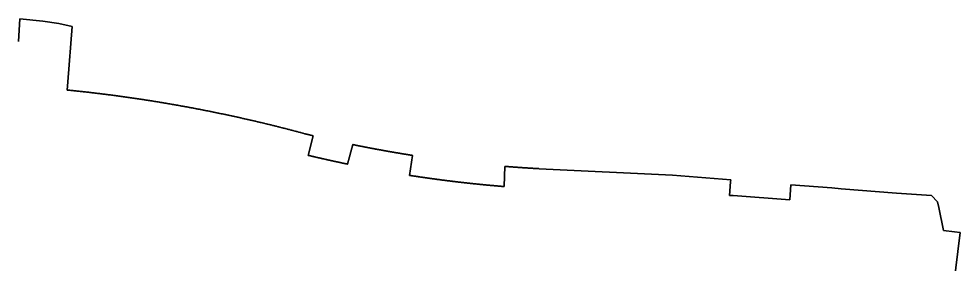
# Model space of a CAD drawing. Header units: inches. Extents: x 1341578 to 1502124, y 557203 to 748561.
# Drawn here: x 1456923 to 1461594, y 623841 to 625056 of the extents above; entities that cross this region are included whole.
import ezdxf

# ---------------------------------------------------------------- set-up
doc = ezdxf.new("R2010")
doc.units = ezdxf.units.IN
doc.header["$MEASUREMENT"] = 0
doc.layers.add('Zipcode', color=7, linetype='Continuous')

msp = doc.modelspace()

# ---------------------------------------------------------------- linework, layer by layer
at = {"layer": 'Zipcode'}
for points in [[(1461517.6, 623378.1), (1461593.7, 623998), (1461565.5, 624001.6), (1461511.6, 624008.5), (1461487.5, 624121.1), (1461481.2, 624150.6), (1461451.9, 624181.2), (1461277.1, 624193.2), (1461003.2, 624214.9), (1460956, 624218.5), (1460753.9, 624233.9), (1460748.2, 624159.1), (1460468, 624180.4), (1460449.1, 624181.9), (1460454.2, 624249.3), (1460454.9, 624258.4), (1460165.5, 624282.6), (1459504.3, 624314), (1459502.9, 624314.1), (1459501.5, 624314.2), (1459500, 624314.2), (1459498.2, 624314.3), (1459496.3, 624314.5), (1459494.4, 624314.6), (1459493, 624314.6), (1459491.5, 624314.7), (1459489.7, 624314.8), (1459488.2, 624314.9), (1459486.8, 624315), (1459484.9, 624315.1), (1459483.5, 624315.2), (1459482.1, 624315.3), (1459480.2, 624315.4), (1459478.3, 624315.5), (1459476.9, 624315.6), (1459475.5, 624315.6), (1459474.1, 624315.7), (1459472.7, 624315.8), (1459471.2, 624315.9), (1459469.8, 624316), (1459467.9, 624316.1), (1459466, 624316.2), (1459464.6, 624316.3), (1459463.2, 624316.4), (1459461.3, 624316.5), (1459459.4, 624316.6), (1459457.5, 624316.7), (1459455.7, 624316.8), (1459453.8, 624316.9), (1459452.4, 624317), (1459450.9, 624317.1), (1459449.1, 624317.2), (1459447.6, 624317.3), (1459446.2, 624317.4), (1459444.3, 624317.5), (1459442.4, 624317.7), (1459440.6, 624317.8), (1459438.7, 624317.9), (1459436.8, 624318), (1459434.9, 624318.2), (1459433, 624318.3), (1459431.1, 624318.4), (1459429.2, 624318.5), (1459427.3, 624318.6), (1459425.9, 624318.7), (1459424.5, 624318.8), (1459422.6, 624319), (1459420.7, 624319.1), (1459418.8, 624319.2), (1459417.4, 624319.3), (1459416, 624319.4), (1459414.1, 624319.5), (1459412.2, 624319.7), (1459410.8, 624319.8), (1459409.4, 624319.9), (1459407.5, 624320), (1459406.1, 624320.1), (1459404.7, 624320.2), (1459402.8, 624320.3), (1459400.9, 624320.5), (1459399, 624320.6), (1459397.1, 624320.7), (1459395.3, 624320.9), (1459393.4, 624321), (1459391.5, 624321.1), (1459389.6, 624321.3), (1459387.7, 624321.4), (1459385.8, 624321.5), (1459383.9, 624321.7), (1459382.5, 624321.8), (1459381.1, 624321.9), (1459379.2, 624322), (1459377.3, 624322.2), (1459375.4, 624322.3), (1459374, 624322.4), (1459372.6, 624322.5), (1459370.7, 624322.7), (1459368.8, 624322.8), (1459367, 624323), (1459365.1, 624323.1), (1459363.7, 624323.2), (1459362.2, 624323.3), (1459360.4, 624323.5), (1459358.5, 624323.6), (1459356.6, 624323.8), (1459354.7, 624323.9), (1459352.8, 624324), (1459350.9, 624324.2), (1459349.5, 624324.3), (1459348.1, 624324.4), (1459346.2, 624324.6), (1459344.3, 624324.7), (1459342.4, 624324.9), (1459341, 624325), (1459339.6, 624325.1), (1459337.7, 624325.2), (1459335.8, 624325.4), (1459334, 624325.6), (1459332.4, 624276.4), (1459330.3, 624225.5), (1459328.8, 624225.6), (1459326.8, 624225.8), (1459325.3, 624225.9), (1459323.9, 624226), (1459322.4, 624226.2), (1459320.9, 624226.3), (1459319.5, 624226.4), (1459318, 624226.5), (1459316, 624226.7), (1459314.6, 624226.8), (1459313.1, 624226.9), (1459311.6, 624227.1), (1459310.1, 624227.2), (1459308.2, 624227.3), (1459306.7, 624227.5), (1459305.2, 624227.6), (1459303.8, 624227.7), (1459302.3, 624227.8), (1459300.8, 624228), (1459299.4, 624228.1), (1459297.4, 624228.3), (1459295.9, 624228.4), (1459294.4, 624228.5), (1459293, 624228.6), (1459291.5, 624228.8), (1459290, 624228.9), (1459288.6, 624229), (1459286.6, 624229.2), (1459284.6, 624229.4), (1459282.7, 624229.5), (1459280.7, 624229.7), (1459278.8, 624229.9), (1459276.8, 624230.1), (1459274.8, 624230.2), (1459272.9, 624230.4), (1459270.9, 624230.6), (1459269.4, 624230.7), (1459268, 624230.9), (1459266.5, 624231), (1459265, 624231.1), (1459263.6, 624231.3), (1459262.1, 624231.4), (1459260.6, 624231.5), (1459259.2, 624231.7), (1459257.7, 624231.8), (1459256.2, 624231.9), (1459254.3, 624232.1), (1459252.3, 624232.3), (1459250.3, 624232.5), (1459248.4, 624232.7), (1459246.4, 624232.9), (1459244.9, 624233), (1459243.5, 624233.1), (1459242, 624233.3), (1459240.5, 624233.4), (1459238.6, 624233.6), (1459236.6, 624233.8), (1459234.7, 624234), (1459232.7, 624234.2), (1459230.7, 624234.3), (1459228.8, 624234.5), (1459226.8, 624234.7), (1459225.3, 624234.9), (1459223.9, 624235), (1459221.9, 624235.2), (1459220.4, 624235.4), (1459219, 624235.5), (1459217, 624235.7), (1459215.5, 624235.8), (1459214.1, 624236), (1459212.1, 624236.2), (1459210.2, 624236.4), (1459208.2, 624236.6), (1459206.7, 624236.7), (1459205.3, 624236.9), (1459203.3, 624237.1), (1459201.3, 624237.3), (1459199.9, 624237.4), (1459198.4, 624237.6), (1459196.4, 624237.8), (1459194.5, 624238), (1459192.5, 624238.2), (1459190.6, 624238.4), (1459189.1, 624238.5), (1459187.6, 624238.7), (1459185.7, 624238.9), (1459183.7, 624239.1), (1459181.8, 624239.3), (1459179.8, 624239.5), (1459177.8, 624239.7), (1459175.9, 624239.9), (1459173.9, 624240.1), (1459172.5, 624240.2), (1459171, 624240.4), (1459169, 624240.6), (1459167.6, 624240.8), (1459166.1, 624240.9), (1459164.1, 624241.1), (1459162.2, 624241.3), (1459160.2, 624241.6), (1459158.3, 624241.8), (1459156.8, 624241.9), (1459155.3, 624242.1), (1459153.4, 624242.3), (1459151.4, 624242.5), (1459149.5, 624242.7), (1459147.5, 624242.9), (1459145.5, 624243.2), (1459143.6, 624243.4), (1459141.6, 624243.6), (1459140.2, 624243.7), (1459138.7, 624243.9), (1459136.7, 624244.1), (1459134.8, 624244.3), (1459132.8, 624244.6), (1459130.9, 624244.8), (1459128.9, 624245), (1459127, 624245.2), (1459125, 624245.4), (1459123.5, 624245.6), (1459122.1, 624245.8), (1459120.6, 624245.9), (1459119.1, 624246.1), (1459117.2, 624246.3), (1459115.2, 624246.6), (1459113.3, 624246.8), (1459111.8, 624247), (1459110.3, 624247.1), (1459108.9, 624247.3), (1459107.4, 624247.5), (1459105.9, 624247.6), (1459104.5, 624247.8), (1459102.5, 624248), (1459101, 624248.2), (1459099.6, 624248.4), (1459097.6, 624248.6), (1459096.2, 624248.8), (1459094.7, 624249), (1459092.7, 624249.2), (1459090.8, 624249.4), (1459089.3, 624249.6), (1459087.8, 624249.8), (1459085.9, 624250), (1459083.9, 624250.2), (1459082.5, 624250.4), (1459081, 624250.6), (1459079.1, 624250.8), (1459077.1, 624251.1), (1459075.1, 624251.3), (1459073.7, 624251.5), (1459072.2, 624251.7), (1459070.3, 624251.9), (1459068.3, 624252.1), (1459066.3, 624252.4), (1459064.4, 624252.6), (1459062.4, 624252.9), (1459060.5, 624253.1), (1459058.5, 624253.3), (1459056.6, 624253.6), (1459055.1, 624253.8), (1459053.6, 624253.9), (1459051.7, 624254.2), (1459050.2, 624254.4), (1459048.8, 624254.6), (1459046.8, 624254.8), (1459044.9, 624255.1), (1459042.9, 624255.3), (1459041, 624255.5), (1459039, 624255.8), (1459037, 624256), (1459035.1, 624256.3), (1459033.6, 624256.5), (1459032.2, 624256.7), (1459030.2, 624256.9), (1459028.3, 624257.2), (1459026.3, 624257.4), (1459024.4, 624257.7), (1459022.4, 624257.9), (1459020.5, 624258.2), (1459018.5, 624258.4), (1459016.5, 624258.7), (1459015.1, 624258.9), (1459013.6, 624259.1), (1459011.7, 624259.3), (1459009.7, 624259.6), (1459008.2, 624259.8), (1459006.8, 624260), (1459004.8, 624260.2), (1459002.9, 624260.5), (1459000.9, 624260.8), (1458999, 624261), (1458997.5, 624261.2), (1458996.1, 624261.4), (1458994.1, 624261.7), (1458992.1, 624261.9), (1458990.7, 624262.1), (1458989.2, 624262.3), (1458987.3, 624262.6), (1458985.3, 624262.9), (1458983.9, 624263.1), (1458982.4, 624263.3), (1458980.9, 624263.4), (1458979.5, 624263.7), (1458977.5, 624263.9), (1458975.6, 624264.2), (1458974.1, 624264.4), (1458972.6, 624264.6), (1458971.2, 624264.8), (1458969.7, 624265), (1458967.8, 624265.3), (1458965.8, 624265.5), (1458964.4, 624265.7), (1458962.9, 624265.9), (1458961.4, 624266.1), (1458960, 624266.3), (1458958, 624266.6), (1458956.1, 624266.9), (1458954.1, 624267.2), (1458952.2, 624267.4), (1458950.2, 624267.7), (1458948.3, 624268), (1458946.8, 624268.2), (1458945.3, 624268.4), (1458943.4, 624268.7), (1458941.9, 624268.9), (1458940.5, 624269.1), (1458938.5, 624269.4), (1458936.6, 624269.7), (1458935.1, 624269.9), (1458933.7, 624270.1), (1458932.2, 624270.3), (1458930.7, 624270.5), (1458929.3, 624270.7), (1458927.8, 624270.9), (1458925.9, 624271.2), (1458923.9, 624271.5), (1458922, 624271.8), (1458920.5, 624272), (1458919, 624272.2), (1458917.1, 624272.5), (1458915.1, 624272.8), (1458913.2, 624273.1), (1458911.7, 624273.3), (1458910.3, 624273.5), (1458908.3, 624273.8), (1458906.4, 624274.1), (1458904.9, 624274.3), (1458903.5, 624274.5), (1458901.5, 624274.8), (1458899.6, 624275.1), (1458897.6, 624275.4), (1458895.7, 624275.7), (1458893.7, 624276), (1458891.8, 624276.3), (1458889.8, 624276.6), (1458887.9, 624276.9), (1458885.9, 624277.1), (1458884, 624277.4), (1458882, 624277.7), (1458880.1, 624278), (1458878.2, 624278.3), (1458876.2, 624278.6), (1458874.3, 624278.9), (1458872.8, 624279.2), (1458871.3, 624279.4), (1458869.4, 624279.7), (1458867.9, 624279.9), (1458866.5, 624280.1), (1458864.5, 624280.4), (1458862.6, 624280.7), (1458861.1, 624281), (1458875.3, 624380), (1458873.8, 624380.2), (1458872.4, 624380.4), (1458870.9, 624380.7), (1458869.4, 624380.9), (1458867.9, 624381.1), (1458865.9, 624381.4), (1458864, 624381.7), (1458862.5, 624382), (1458861, 624382.2), (1458859.5, 624382.4), (1458858, 624382.7), (1458856.1, 624383), (1458854.1, 624383.3), (1458852.6, 624383.5), (1458851.1, 624383.8), (1458849.2, 624384.1), (1458847.7, 624384.3), (1458846.2, 624384.6), (1458844.7, 624384.8), (1458843.2, 624385.1), (1458841.3, 624385.4), (1458839.3, 624385.7), (1458837.3, 624386), (1458835.3, 624386.3), (1458833.4, 624386.7), (1458831.4, 624387), (1458829.9, 624387.2), (1458828.4, 624387.5), (1458826.5, 624387.8), (1458825, 624388), (1458823.5, 624388.3), (1458821.5, 624388.6), (1458819.6, 624388.9), (1458817.6, 624389.3), (1458815.6, 624389.6), (1458814.1, 624389.8), (1458812.7, 624390.1), (1458811.2, 624390.3), (1458809.7, 624390.6), (1458808.2, 624390.8), (1458806.7, 624391.1), (1458804.8, 624391.4), (1458802.8, 624391.7), (1458801.3, 624392), (1458799.8, 624392.2), (1458797.9, 624392.6), (1458796.4, 624392.8), (1458794.9, 624393.1), (1458793.4, 624393.3), (1458792, 624393.6), (1458790, 624393.9), (1458788, 624394.2), (1458786, 624394.6), (1458784.6, 624394.8), (1458783.1, 624395.1), (1458781.6, 624395.3), (1458780.1, 624395.6), (1458778.7, 624395.8), (1458777.2, 624396.1), (1458775.2, 624396.4), (1458773.2, 624396.8), (1458771.3, 624397.1), (1458769.3, 624397.4), (1458767.3, 624397.8), (1458765.4, 624398.1), (1458763.4, 624398.5), (1458761.4, 624398.8), (1458759.4, 624399.2), (1458758, 624399.4), (1458756.5, 624399.7), (1458755, 624399.9), (1458753.5, 624400.2), (1458752.1, 624400.5), (1458750.6, 624400.7), (1458748.6, 624401.1), (1458747.1, 624401.3), (1458745.7, 624401.6), (1458744.2, 624401.9), (1458742.7, 624402.1), (1458740.7, 624402.5), (1458739.3, 624402.7), (1458737.8, 624403), (1458735.8, 624403.4), (1458733.9, 624403.7), (1458732.4, 624404), (1458730.9, 624404.2), (1458728.9, 624404.6), (1458727, 624404.9), (1458725, 624405.3), (1458723, 624405.7), (1458721.6, 624405.9), (1458720.1, 624406.2), (1458718.1, 624406.6), (1458716.1, 624406.9), (1458714.7, 624407.2), (1458713.2, 624407.5), (1458711.2, 624407.8), (1458709.3, 624408.2), (1458707.3, 624408.5), (1458705.3, 624408.9), (1458703.4, 624409.3), (1458701.4, 624409.6), (1458699.4, 624410), (1458697.5, 624410.4), (1458695.5, 624410.7), (1458693.5, 624411.1), (1458691.6, 624411.5), (1458690.1, 624411.7), (1458688.6, 624412), (1458687.1, 624412.3), (1458685.7, 624412.6), (1458683.7, 624412.9), (1458681.7, 624413.3), (1458680.3, 624413.6), (1458678.8, 624413.8), (1458676.8, 624414.2), (1458674.9, 624414.6), (1458672.9, 624415), (1458670.9, 624415.3), (1458669, 624415.7), (1458667.5, 624416), (1458666, 624416.3), (1458664.1, 624416.7), (1458662.6, 624416.9), (1458661.1, 624417.2), (1458659.2, 624417.6), (1458657.2, 624418), (1458655.2, 624418.3), (1458653.8, 624418.6), (1458652.3, 624418.9), (1458650.3, 624419.3), (1458648.8, 624419.6), (1458647.4, 624419.9), (1458645.4, 624420.2), (1458643.9, 624420.5), (1458642.5, 624420.8), (1458641, 624421.1), (1458639.5, 624421.4), (1458637.6, 624421.8), (1458635.6, 624422.2), (1458634.1, 624422.5), (1458632.7, 624422.7), (1458630.7, 624423.1), (1458628.7, 624423.5), (1458626.8, 624423.9), (1458625.3, 624424.2), (1458623.8, 624424.5), (1458621.9, 624424.9), (1458619.9, 624425.3), (1458617.9, 624425.7), (1458616, 624426), (1458614.5, 624426.3), (1458613, 624426.6), (1458611.6, 624426.9), (1458610.1, 624427.2), (1458608.1, 624427.6), (1458606.2, 624428), (1458604.7, 624428.3), (1458603.2, 624428.6), (1458601.8, 624428.9), (1458600.3, 624429.2), (1458598.3, 624429.6), (1458596.9, 624429.9), (1458595.4, 624430.2), (1458593.4, 624430.6), (1458591.5, 624431), (1458589.5, 624431.4), (1458587.6, 624431.8), (1458585.6, 624432.2), (1458584.1, 624432.5), (1458582.7, 624432.8), (1458581.2, 624433.1), (1458579.7, 624433.4), (1458553.4, 624336.7), (1458551.9, 624337), (1458550.5, 624337.3), (1458548.5, 624337.7), (1458546.6, 624338.1), (1458545.1, 624338.4), (1458543.7, 624338.7), (1458541.7, 624339.1), (1458540.2, 624339.4), (1458538.8, 624339.7), (1458537.3, 624340.1), (1458535.9, 624340.4), (1458533.9, 624340.8), (1458532.4, 624341.1), (1458531, 624341.4), (1458529, 624341.8), (1458527.6, 624342.1), (1458526.1, 624342.4), (1458524.2, 624342.8), (1458522.7, 624343.1), (1458521.2, 624343.4), (1458519.8, 624343.7), (1458518.3, 624344.1), (1458516.9, 624344.4), (1458515.4, 624344.7), (1458513.5, 624345.1), (1458511.5, 624345.5), (1458510, 624345.8), (1458508.6, 624346.1), (1458507.1, 624346.4), (1458505.7, 624346.8), (1458503.7, 624347.2), (1458502.3, 624347.5), (1458500.8, 624347.8), (1458498.8, 624348.2), (1458497.4, 624348.5), (1458495.9, 624348.9), (1458494, 624349.3), (1458492, 624349.7), (1458490.1, 624350.1), (1458488.6, 624350.4), (1458487.2, 624350.8), (1458485.2, 624351.2), (1458483.8, 624351.5), (1458482.3, 624351.8), (1458480.8, 624352.1), (1458479.4, 624352.5), (1458477.9, 624352.8), (1458476.5, 624353.1), (1458474.5, 624353.5), (1458473.1, 624353.8), (1458471.6, 624354.2), (1458470.1, 624354.5), (1458468.7, 624354.8), (1458467.2, 624355.1), (1458465.8, 624355.5), (1458464.3, 624355.8), (1458462.9, 624356.1), (1458461.4, 624356.4), (1458459.9, 624356.7), (1458458, 624357.2), (1458456, 624357.6), (1458454.6, 624357.9), (1458453.1, 624358.3), (1458451.7, 624358.6), (1458450.2, 624358.9), (1458448.8, 624359.2), (1458447.3, 624359.6), (1458445.4, 624360), (1458443.4, 624360.4), (1458442, 624360.8), (1458440.5, 624361.1), (1458438.6, 624361.5), (1458436.6, 624362), (1458435.2, 624362.3), (1458433.7, 624362.6), (1458431.8, 624363.1), (1458429.8, 624363.5), (1458427.9, 624364), (1458426.4, 624364.3), (1458425, 624364.6), (1458423.5, 624365), (1458422.1, 624365.3), (1458420.6, 624365.6), (1458419.1, 624366), (1458417.7, 624366.3), (1458416.2, 624366.6), (1458414.3, 624367.1), (1458412.8, 624367.4), (1458411.4, 624367.7), (1458409.9, 624368.1), (1458408.5, 624368.4), (1458407, 624368.7), (1458405.6, 624369.1), (1458403.6, 624369.5), (1458402.2, 624369.9), (1458400.7, 624370.2), (1458398.8, 624370.7), (1458396.8, 624371.1), (1458394.9, 624371.6), (1458393.4, 624371.9), (1458392, 624372.2), (1458390, 624372.7), (1458388.6, 624373), (1458387.1, 624373.4), (1458385.7, 624373.7), (1458384.2, 624374.1), (1458382.3, 624374.5), (1458380.4, 624375), (1458378.4, 624375.4), (1458377, 624375.8), (1458375.5, 624376.1), (1458373.6, 624376.6), (1458371.6, 624377), (1458369.7, 624377.5), (1458367.8, 624378), (1458365.8, 624378.4), (1458364.4, 624378.8), (1458362.9, 624379.1), (1458361, 624379.6), (1458359, 624380), (1458383.4, 624477), (1458381.5, 624477.5), (1458379.6, 624477.9), (1458377.7, 624478.4), (1458375.7, 624478.9), (1458373.8, 624479.3), (1458371.9, 624479.8), (1458370, 624480.2), (1458368.6, 624480.6), (1458367.1, 624480.9), (1458365.2, 624481.4), (1458363.8, 624481.8), (1458362.4, 624482.1), (1458360.9, 624482.4), (1458359.5, 624482.8), (1458357.6, 624483.3), (1458355.7, 624483.7), (1458353.8, 624484.2), (1458351.9, 624484.7), (1458349.9, 624485.1), (1458348.5, 624485.5), (1458347.1, 624485.8), (1458345.2, 624486.3), (1458340.9, 624487.4), (1458337.1, 624488.5), (1458333.4, 624489.5), (1458329.6, 624490.5), (1458325.8, 624491.5), (1458322, 624492.5), (1458318.2, 624493.5), (1458314.4, 624494.5), (1458310.7, 624495.5), (1458306.9, 624496.5), (1458303.1, 624497.5), (1458299.3, 624498.5), (1458295.5, 624499.5), (1458291.7, 624500.5), (1458288, 624501.5), (1458284.2, 624502.5), (1458280.4, 624503.5), (1458276.6, 624504.5), (1458272.8, 624505.5), (1458269, 624506.5), (1458265.2, 624507.4), (1458261.4, 624508.4), (1458257.7, 624509.4), (1458253.9, 624510.4), (1458250.1, 624511.3), (1458246.3, 624512.3), (1458242.5, 624513.3), (1458238.7, 624514.2), (1458234.9, 624515.2), (1458231.1, 624516.2), (1458227.3, 624517.1), (1458223.5, 624518.1), (1458219.7, 624519), (1458215.9, 624520), (1458212.1, 624521), (1458208.3, 624521.9), (1458204.5, 624522.9), (1458200.7, 624523.8), (1458196.9, 624524.7), (1458193.1, 624525.7), (1458189.3, 624526.6), (1458185.5, 624527.6), (1458181.7, 624528.5), (1458177.9, 624529.4), (1458174.1, 624530.4), (1458170.3, 624531.3), (1458166.5, 624532.2), (1458162.7, 624533.1), (1458158.9, 624534.1), (1458155.1, 624535), (1458151.3, 624535.9), (1458147.5, 624536.8), (1458143.7, 624537.7), (1458139.9, 624538.7), (1458136.1, 624539.6), (1458132.3, 624540.5), (1458130.4, 624540.9), (1458124.7, 624542.3), (1458120.9, 624543.2), (1458117.1, 624544.1), (1458113.3, 624545), (1458109.4, 624545.9), (1458105.6, 624546.8), (1458101.8, 624547.7), (1458098, 624548.6), (1458094.2, 624549.5), (1458090.4, 624550.3), (1458086.6, 624551.2), (1458082.8, 624552.1), (1458079, 624553), (1458075.1, 624553.9), (1458071.3, 624554.7), (1458067.5, 624555.6), (1458063.7, 624556.5), (1458059.9, 624557.4), (1458056.1, 624558.2), (1458052.2, 624559.1), (1458048.4, 624560), (1458044.6, 624560.8), (1458040.8, 624561.7), (1458037, 624562.5), (1458033.2, 624563.4), (1458029.3, 624564.3), (1458025.5, 624565.1), (1458021.7, 624566), (1458017.9, 624566.8), (1458014.1, 624567.7), (1458010.2, 624568.5), (1458006.4, 624569.3), (1458002.6, 624570.2), (1457998.8, 624571), (1457994.9, 624571.8), (1457991.1, 624572.7), (1457987.3, 624573.5), (1457983.5, 624574.3), (1457979.6, 624575.2), (1457975.8, 624576), (1457972, 624576.8), (1457968.2, 624577.6), (1457964.3, 624578.5), (1457960.5, 624579.3), (1457956.7, 624580.1), (1457952.9, 624580.9), (1457949, 624581.7), (1457945.2, 624582.5), (1457941.4, 624583.3), (1457937.5, 624584.1), (1457933.7, 624584.9), (1457929.9, 624585.7), (1457926, 624586.5), (1457922.2, 624587.3), (1457918.4, 624588.1), (1457914.5, 624588.9), (1457910.7, 624589.7), (1457906.9, 624590.5), (1457903, 624591.3), (1457899.2, 624592.1), (1457895.4, 624592.9), (1457891.5, 624593.6), (1457887.7, 624594.4), (1457883.9, 624595.2), (1457880, 624596), (1457876.2, 624596.7), (1457872.4, 624597.5), (1457868.5, 624598.3), (1457864.7, 624599), (1457860.8, 624599.8), (1457857, 624600.6), (1457853.2, 624601.3), (1457849.3, 624602.1), (1457845.5, 624602.8), (1457841.6, 624603.6), (1457837.8, 624604.3), (1457834, 624605.1), (1457830.1, 624605.8), (1457826.3, 624606.6), (1457822.4, 624607.3), (1457818.6, 624608.1), (1457814.8, 624608.8), (1457810.9, 624609.5), (1457807.1, 624610.3), (1457803.2, 624611), (1457799.4, 624611.7), (1457795.5, 624612.5), (1457791.7, 624613.2), (1457787.8, 624613.9), (1457784, 624614.6), (1457780.1, 624615.4), (1457776.3, 624616.1), (1457772.5, 624616.8), (1457768.6, 624617.5), (1457764.8, 624618.2), (1457760.9, 624618.9), (1457757.1, 624619.6), (1457753.2, 624620.3), (1457749.4, 624621), (1457745.5, 624621.7), (1457741.7, 624622.4), (1457737.8, 624623.1), (1457734, 624623.8), (1457730.1, 624624.5), (1457726.2, 624625.2), (1457722.4, 624625.9), (1457718.5, 624626.6), (1457714.7, 624627.3), (1457710.8, 624628), (1457707, 624628.7), (1457703.1, 624629.3), (1457699.3, 624630), (1457695.4, 624630.7), (1457691.6, 624631.4), (1457687.7, 624632), (1457683.9, 624632.7), (1457680, 624633.4), (1457676.1, 624634), (1457672.3, 624634.7), (1457668.4, 624635.4), (1457664.6, 624636), (1457660.7, 624636.7), (1457656.8, 624637.3), (1457653, 624638), (1457649.1, 624638.6), (1457645.3, 624639.3), (1457641.4, 624639.9), (1457637.5, 624640.6), (1457633.7, 624641.2), (1457629.8, 624641.8), (1457626, 624642.5), (1457622.1, 624643.1), (1457618.2, 624643.7), (1457614.4, 624644.4), (1457610.5, 624645), (1457606.7, 624645.6), (1457602.8, 624646.3), (1457598.9, 624646.9), (1457595.1, 624647.5), (1457591.2, 624648.1), (1457587.3, 624648.7), (1457583.5, 624649.4), (1457579.6, 624650), (1457575.7, 624650.6), (1457571.9, 624651.2), (1457568, 624651.8), (1457564.1, 624652.4), (1457560.3, 624653), (1457556.4, 624653.6), (1457552.5, 624654.2), (1457548.7, 624654.8), (1457544.8, 624655.4), (1457540.9, 624656), (1457537.1, 624656.6), (1457533.2, 624657.2), (1457529.3, 624657.7), (1457525.5, 624658.3), (1457521.6, 624658.9), (1457517.7, 624659.5), (1457513.8, 624660.1), (1457510, 624660.6), (1457506.1, 624661.2), (1457502.2, 624661.8), (1457498.4, 624662.4), (1457494.5, 624662.9), (1457490.6, 624663.5), (1457486.7, 624664.1), (1457482.9, 624664.6), (1457479, 624665.2), (1457475.1, 624665.7), (1457471.2, 624666.3), (1457467.4, 624666.8), (1457463.5, 624667.4), (1457459.6, 624667.9), (1457455.7, 624668.5), (1457451.9, 624669), (1457448, 624669.6), (1457444.1, 624670.1), (1457440.2, 624670.6), (1457436.4, 624671.2), (1457432.5, 624671.7), (1457428.6, 624672.2), (1457424.7, 624672.8), (1457420.8, 624673.3), (1457417, 624673.8), (1457413.1, 624674.4), (1457409.2, 624674.9), (1457405.3, 624675.4), (1457401.5, 624675.9), (1457397.6, 624676.4), (1457393.7, 624676.9), (1457389.8, 624677.4), (1457385.9, 624678), (1457382.1, 624678.5), (1457378.2, 624679), (1457374.3, 624679.5), (1457370.4, 624680), (1457366.5, 624680.5), (1457362.6, 624681), (1457358.8, 624681.5), (1457354.9, 624682), (1457351, 624682.4), (1457347.1, 624682.9), (1457343.2, 624683.4), (1457339.3, 624683.9), (1457335.5, 624684.4), (1457331.6, 624684.9), (1457327.7, 624685.3), (1457323.8, 624685.8), (1457319.9, 624686.3), (1457316, 624686.8), (1457312.2, 624687.2), (1457308.3, 624687.7), (1457304.4, 624688.2), (1457300.5, 624688.6), (1457296.6, 624689.1), (1457292.7, 624689.5), (1457288.8, 624690), (1457284.9, 624690.5), (1457281.1, 624690.9), (1457277.2, 624691.4), (1457273.3, 624691.8), (1457269.4, 624692.3), (1457265.5, 624692.7), (1457261.6, 624693.1), (1457257.7, 624693.6), (1457253.8, 624694), (1457250, 624694.5), (1457246.1, 624694.9), (1457242.2, 624695.3), (1457238.3, 624695.7), (1457234.4, 624696.2), (1457230.5, 624696.6), (1457226.6, 624697), (1457222.7, 624697.4), (1457218.8, 624697.9), (1457214.9, 624698.3), (1457211, 624698.7), (1457207.2, 624699.1), (1457203.3, 624699.5), (1457199.4, 624699.9), (1457195.5, 624700.3), (1457191.6, 624700.7), (1457187.7, 624701.1), (1457183.8, 624701.5), (1457179.9, 624701.9), (1457176, 624702.3), (1457172.1, 624702.7), (1457168.2, 624703.1), (1457164.3, 624703.5), (1457162.4, 624703.7), (1457165.5, 624743.8), (1457187, 625018.1), (1457121.5, 625033.1), (1457041.6, 625045.4), (1456927.3, 625056.1), (1456920.4, 624943.6)], [(1456920.4, 624943.6), (1456927.3, 625056.1), (1457041.6, 625045.4), (1457121.5, 625033.1), (1457187, 625018.1), (1457165.5, 624743.8), (1457162.4, 624703.7), (1457164.3, 624703.5), (1457168.2, 624703.1), (1457172.1, 624702.7), (1457176, 624702.3), (1457179.9, 624701.9), (1457183.8, 624701.5), (1457187.7, 624701.1), (1457191.6, 624700.7), (1457195.5, 624700.3), (1457199.4, 624699.9), (1457203.3, 624699.5), (1457207.2, 624699.1), (1457211, 624698.7), (1457214.9, 624698.3), (1457218.8, 624697.9), (1457222.7, 624697.4), (1457226.6, 624697), (1457230.5, 624696.6), (1457234.4, 624696.2), (1457238.3, 624695.7), (1457242.2, 624695.3), (1457246.1, 624694.9), (1457250, 624694.5), (1457253.8, 624694), (1457257.7, 624693.6), (1457261.6, 624693.1), (1457265.5, 624692.7), (1457269.4, 624692.3), (1457273.3, 624691.8), (1457277.2, 624691.4), (1457281.1, 624690.9), (1457284.9, 624690.5), (1457288.8, 624690), (1457292.7, 624689.5), (1457296.6, 624689.1), (1457300.5, 624688.6), (1457304.4, 624688.2), (1457308.3, 624687.7), (1457312.2, 624687.2), (1457316, 624686.8), (1457319.9, 624686.3), (1457323.8, 624685.8), (1457327.7, 624685.3), (1457331.6, 624684.9), (1457335.5, 624684.4), (1457339.3, 624683.9), (1457343.2, 624683.4), (1457347.1, 624682.9), (1457351, 624682.4), (1457354.9, 624682), (1457358.8, 624681.5), (1457362.6, 624681), (1457366.5, 624680.5), (1457370.4, 624680), (1457374.3, 624679.5), (1457378.2, 624679), (1457382.1, 624678.5), (1457385.9, 624678), (1457389.8, 624677.4), (1457393.7, 624676.9), (1457397.6, 624676.4), (1457401.5, 624675.9), (1457405.3, 624675.4), (1457409.2, 624674.9), (1457413.1, 624674.4), (1457417, 624673.8), (1457420.8, 624673.3), (1457424.7, 624672.8), (1457428.6, 624672.2), (1457432.5, 624671.7), (1457436.4, 624671.2), (1457440.2, 624670.6), (1457444.1, 624670.1), (1457448, 624669.6), (1457451.9, 624669), (1457455.7, 624668.5), (1457459.6, 624667.9), (1457463.5, 624667.4), (1457467.4, 624666.8), (1457471.2, 624666.3), (1457475.1, 624665.7), (1457479, 624665.2), (1457482.9, 624664.6), (1457486.7, 624664.1), (1457490.6, 624663.5), (1457494.5, 624662.9), (1457498.4, 624662.4), (1457502.2, 624661.8), (1457506.1, 624661.2), (1457510, 624660.6), (1457513.8, 624660.1), (1457517.7, 624659.5), (1457521.6, 624658.9), (1457525.5, 624658.3), (1457529.3, 624657.7), (1457533.2, 624657.2), (1457537.1, 624656.6), (1457540.9, 624656), (1457544.8, 624655.4), (1457548.7, 624654.8), (1457552.5, 624654.2), (1457556.4, 624653.6), (1457560.3, 624653), (1457564.1, 624652.4), (1457568, 624651.8), (1457571.9, 624651.2), (1457575.7, 624650.6), (1457579.6, 624650), (1457583.5, 624649.4), (1457587.3, 624648.7), (1457591.2, 624648.1), (1457595.1, 624647.5), (1457598.9, 624646.9), (1457602.8, 624646.3), (1457606.7, 624645.6), (1457610.5, 624645), (1457614.4, 624644.4), (1457618.2, 624643.7), (1457622.1, 624643.1), (1457626, 624642.5), (1457629.8, 624641.8), (1457633.7, 624641.2), (1457637.5, 624640.6), (1457641.4, 624639.9), (1457645.3, 624639.3), (1457649.1, 624638.6), (1457653, 624638), (1457656.8, 624637.3), (1457660.7, 624636.7), (1457664.6, 624636), (1457668.4, 624635.4), (1457672.3, 624634.7), (1457676.1, 624634), (1457680, 624633.4), (1457683.9, 624632.7), (1457687.7, 624632), (1457691.6, 624631.4), (1457695.4, 624630.7), (1457699.3, 624630), (1457703.1, 624629.3), (1457707, 624628.7), (1457710.8, 624628), (1457714.7, 624627.3), (1457718.5, 624626.6), (1457722.4, 624625.9), (1457726.2, 624625.2), (1457730.1, 624624.5), (1457734, 624623.8), (1457737.8, 624623.1), (1457741.7, 624622.4), (1457745.5, 624621.7), (1457749.4, 624621), (1457753.2, 624620.3), (1457757.1, 624619.6), (1457760.9, 624618.9), (1457764.8, 624618.2), (1457768.6, 624617.5), (1457772.5, 624616.8), (1457776.3, 624616.1), (1457780.1, 624615.4), (1457784, 624614.6), (1457787.8, 624613.9), (1457791.7, 624613.2), (1457795.5, 624612.5), (1457799.4, 624611.7), (1457803.2, 624611), (1457807.1, 624610.3), (1457810.9, 624609.5), (1457814.8, 624608.8), (1457818.6, 624608.1), (1457822.4, 624607.3), (1457826.3, 624606.6), (1457830.1, 624605.8), (1457834, 624605.1), (1457837.8, 624604.3), (1457841.6, 624603.6), (1457845.5, 624602.8), (1457849.3, 624602.1), (1457853.2, 624601.3), (1457857, 624600.6), (1457860.8, 624599.8), (1457864.7, 624599), (1457868.5, 624598.3), (1457872.4, 624597.5), (1457876.2, 624596.7), (1457880, 624596), (1457883.9, 624595.2), (1457887.7, 624594.4), (1457891.5, 624593.6), (1457895.4, 624592.9), (1457899.2, 624592.1), (1457903, 624591.3), (1457906.9, 624590.5), (1457910.7, 624589.7), (1457914.5, 624588.9), (1457918.4, 624588.1), (1457922.2, 624587.3), (1457926, 624586.5), (1457929.9, 624585.7), (1457933.7, 624584.9), (1457937.5, 624584.1), (1457941.4, 624583.3), (1457945.2, 624582.5), (1457949, 624581.7), (1457952.9, 624580.9), (1457956.7, 624580.1), (1457960.5, 624579.3), (1457964.3, 624578.5), (1457968.2, 624577.6), (1457972, 624576.8), (1457975.8, 624576), (1457979.6, 624575.2), (1457983.5, 624574.3), (1457987.3, 624573.5), (1457991.1, 624572.7), (1457994.9, 624571.8), (1457998.8, 624571), (1458002.6, 624570.2), (1458006.4, 624569.3), (1458010.2, 624568.5), (1458014.1, 624567.7), (1458017.9, 624566.8), (1458021.7, 624566), (1458025.5, 624565.1), (1458029.3, 624564.3), (1458033.2, 624563.4), (1458037, 624562.5), (1458040.8, 624561.7), (1458044.6, 624560.8), (1458048.4, 624560), (1458052.2, 624559.1), (1458056.1, 624558.2), (1458059.9, 624557.4), (1458063.7, 624556.5), (1458067.5, 624555.6), (1458071.3, 624554.7), (1458075.1, 624553.9), (1458079, 624553), (1458082.8, 624552.1), (1458086.6, 624551.2), (1458090.4, 624550.3), (1458094.2, 624549.5), (1458098, 624548.6), (1458101.8, 624547.7), (1458105.6, 624546.8), (1458109.4, 624545.9), (1458113.3, 624545), (1458117.1, 624544.1), (1458120.9, 624543.2), (1458124.7, 624542.3), (1458130.4, 624540.9), (1458132.3, 624540.5), (1458136.1, 624539.6), (1458139.9, 624538.7), (1458143.7, 624537.7), (1458147.5, 624536.8), (1458151.3, 624535.9), (1458155.1, 624535), (1458158.9, 624534.1), (1458162.7, 624533.1), (1458166.5, 624532.2), (1458170.3, 624531.3), (1458174.1, 624530.4), (1458177.9, 624529.4), (1458181.7, 624528.5), (1458185.5, 624527.6), (1458189.3, 624526.6), (1458193.1, 624525.7), (1458196.9, 624524.7), (1458200.7, 624523.8), (1458204.5, 624522.9), (1458208.3, 624521.9), (1458212.1, 624521), (1458215.9, 624520), (1458219.7, 624519), (1458223.5, 624518.1), (1458227.3, 624517.1), (1458231.1, 624516.2), (1458234.9, 624515.2), (1458238.7, 624514.2), (1458242.5, 624513.3), (1458246.3, 624512.3), (1458250.1, 624511.3), (1458253.9, 624510.4), (1458257.7, 624509.4), (1458261.4, 624508.4), (1458265.2, 624507.4), (1458269, 624506.5), (1458272.8, 624505.5), (1458276.6, 624504.5), (1458280.4, 624503.5), (1458284.2, 624502.5), (1458288, 624501.5), (1458291.7, 624500.5), (1458295.5, 624499.5), (1458299.3, 624498.5), (1458303.1, 624497.5), (1458306.9, 624496.5), (1458310.7, 624495.5), (1458314.4, 624494.5), (1458318.2, 624493.5), (1458322, 624492.5), (1458325.8, 624491.5), (1458329.6, 624490.5), (1458333.4, 624489.5), (1458337.1, 624488.5), (1458340.9, 624487.4), (1458345.2, 624486.3), (1458347.1, 624485.8), (1458348.5, 624485.5), (1458349.9, 624485.1), (1458351.9, 624484.7), (1458353.8, 624484.2), (1458355.7, 624483.7), (1458357.6, 624483.3), (1458359.5, 624482.8), (1458360.9, 624482.4), (1458362.4, 624482.1), (1458363.8, 624481.8), (1458365.2, 624481.4), (1458367.1, 624480.9), (1458368.6, 624480.6), (1458370, 624480.2), (1458371.9, 624479.8), (1458373.8, 624479.3), (1458375.7, 624478.9), (1458377.7, 624478.4), (1458379.6, 624477.9), (1458381.5, 624477.5), (1458383.4, 624477), (1458359, 624380), (1458361, 624379.6), (1458362.9, 624379.1), (1458364.4, 624378.8), (1458365.8, 624378.4), (1458367.8, 624378), (1458369.7, 624377.5), (1458371.6, 624377), (1458373.6, 624376.6), (1458375.5, 624376.1), (1458377, 624375.8), (1458378.4, 624375.4), (1458380.4, 624375), (1458382.3, 624374.5), (1458384.2, 624374.1), (1458385.7, 624373.7), (1458387.1, 624373.4), (1458388.6, 624373), (1458390, 624372.7), (1458392, 624372.2), (1458393.4, 624371.9), (1458394.9, 624371.6), (1458396.8, 624371.1), (1458398.8, 624370.7), (1458400.7, 624370.2), (1458402.2, 624369.9), (1458403.6, 624369.5), (1458405.6, 624369.1), (1458407, 624368.7), (1458408.5, 624368.4), (1458409.9, 624368.1), (1458411.4, 624367.7), (1458412.8, 624367.4), (1458414.3, 624367.1), (1458416.2, 624366.6), (1458417.7, 624366.3), (1458419.1, 624366), (1458420.6, 624365.6), (1458422.1, 624365.3), (1458423.5, 624365), (1458425, 624364.6), (1458426.4, 624364.3), (1458427.9, 624364), (1458429.8, 624363.5), (1458431.8, 624363.1), (1458433.7, 624362.6), (1458435.2, 624362.3), (1458436.6, 624362), (1458438.6, 624361.5), (1458440.5, 624361.1), (1458442, 624360.8), (1458443.4, 624360.4), (1458445.4, 624360), (1458447.3, 624359.6), (1458448.8, 624359.2), (1458450.2, 624358.9), (1458451.7, 624358.6), (1458453.1, 624358.3), (1458454.6, 624357.9), (1458456, 624357.6), (1458458, 624357.2), (1458459.9, 624356.7), (1458461.4, 624356.4), (1458462.9, 624356.1), (1458464.3, 624355.8), (1458465.8, 624355.5), (1458467.2, 624355.1), (1458468.7, 624354.8), (1458470.1, 624354.5), (1458471.6, 624354.2), (1458473.1, 624353.8), (1458474.5, 624353.5), (1458476.5, 624353.1), (1458477.9, 624352.8), (1458479.4, 624352.5), (1458480.8, 624352.1), (1458482.3, 624351.8), (1458483.8, 624351.5), (1458485.2, 624351.2), (1458487.2, 624350.8), (1458488.6, 624350.4), (1458490.1, 624350.1), (1458492, 624349.7), (1458494, 624349.3), (1458495.9, 624348.9), (1458497.4, 624348.5), (1458498.8, 624348.2), (1458500.8, 624347.8), (1458502.3, 624347.5), (1458503.7, 624347.2), (1458505.7, 624346.8), (1458507.1, 624346.4), (1458508.6, 624346.1), (1458510, 624345.8), (1458511.5, 624345.5), (1458513.5, 624345.1), (1458515.4, 624344.7), (1458516.9, 624344.4), (1458518.3, 624344.1), (1458519.8, 624343.7), (1458521.2, 624343.4), (1458522.7, 624343.1), (1458524.2, 624342.8), (1458526.1, 624342.4), (1458527.6, 624342.1), (1458529, 624341.8), (1458531, 624341.4), (1458532.4, 624341.1), (1458533.9, 624340.8), (1458535.9, 624340.4), (1458537.3, 624340.1), (1458538.8, 624339.7), (1458540.2, 624339.4), (1458541.7, 624339.1), (1458543.7, 624338.7), (1458545.1, 624338.4), (1458546.6, 624338.1), (1458548.5, 624337.7), (1458550.5, 624337.3), (1458551.9, 624337), (1458553.4, 624336.7), (1458579.7, 624433.4), (1458581.2, 624433.1), (1458582.7, 624432.8), (1458584.1, 624432.5), (1458585.6, 624432.2), (1458587.6, 624431.8), (1458589.5, 624431.4), (1458591.5, 624431), (1458593.4, 624430.6), (1458595.4, 624430.2), (1458596.9, 624429.9), (1458598.3, 624429.6), (1458600.3, 624429.2), (1458601.8, 624428.9), (1458603.2, 624428.6), (1458604.7, 624428.3), (1458606.2, 624428), (1458608.1, 624427.6), (1458610.1, 624427.2), (1458611.6, 624426.9), (1458613, 624426.6), (1458614.5, 624426.3), (1458616, 624426), (1458617.9, 624425.7), (1458619.9, 624425.3), (1458621.9, 624424.9), (1458623.8, 624424.5), (1458625.3, 624424.2), (1458626.8, 624423.9), (1458628.7, 624423.5), (1458630.7, 624423.1), (1458632.7, 624422.7), (1458634.1, 624422.5), (1458635.6, 624422.2), (1458637.6, 624421.8), (1458639.5, 624421.4), (1458641, 624421.1), (1458642.5, 624420.8), (1458643.9, 624420.5), (1458645.4, 624420.2), (1458647.4, 624419.9), (1458648.8, 624419.6), (1458650.3, 624419.3), (1458652.3, 624418.9), (1458653.8, 624418.6), (1458655.2, 624418.3), (1458657.2, 624418), (1458659.2, 624417.6), (1458661.1, 624417.2), (1458662.6, 624416.9), (1458664.1, 624416.7), (1458666, 624416.3), (1458667.5, 624416), (1458669, 624415.7), (1458670.9, 624415.3), (1458672.9, 624415), (1458674.9, 624414.6), (1458676.8, 624414.2), (1458678.8, 624413.8), (1458680.3, 624413.6), (1458681.7, 624413.3), (1458683.7, 624412.9), (1458685.7, 624412.6), (1458687.1, 624412.3), (1458688.6, 624412), (1458690.1, 624411.7), (1458691.6, 624411.5), (1458693.5, 624411.1), (1458695.5, 624410.7), (1458697.5, 624410.4), (1458699.4, 624410), (1458701.4, 624409.6), (1458703.4, 624409.3), (1458705.3, 624408.9), (1458707.3, 624408.5), (1458709.3, 624408.2), (1458711.2, 624407.8), (1458713.2, 624407.5), (1458714.7, 624407.2), (1458716.1, 624406.9), (1458718.1, 624406.6), (1458720.1, 624406.2), (1458721.6, 624405.9), (1458723, 624405.7), (1458725, 624405.3), (1458727, 624404.9), (1458728.9, 624404.6), (1458730.9, 624404.2), (1458732.4, 624404), (1458733.9, 624403.7), (1458735.8, 624403.4), (1458737.8, 624403), (1458739.3, 624402.7), (1458740.7, 624402.5), (1458742.7, 624402.1), (1458744.2, 624401.9), (1458745.7, 624401.6), (1458747.1, 624401.3), (1458748.6, 624401.1), (1458750.6, 624400.7), (1458752.1, 624400.5), (1458753.5, 624400.2), (1458755, 624399.9), (1458756.5, 624399.7), (1458758, 624399.4), (1458759.4, 624399.2), (1458761.4, 624398.8), (1458763.4, 624398.5), (1458765.4, 624398.1), (1458767.3, 624397.8), (1458769.3, 624397.4), (1458771.3, 624397.1), (1458773.2, 624396.8), (1458775.2, 624396.4), (1458777.2, 624396.1), (1458778.7, 624395.8), (1458780.1, 624395.6), (1458781.6, 624395.3), (1458783.1, 624395.1), (1458784.6, 624394.8), (1458786, 624394.6), (1458788, 624394.2), (1458790, 624393.9), (1458792, 624393.6), (1458793.4, 624393.3), (1458794.9, 624393.1), (1458796.4, 624392.8), (1458797.9, 624392.6), (1458799.8, 624392.2), (1458801.3, 624392), (1458802.8, 624391.7), (1458804.8, 624391.4), (1458806.7, 624391.1), (1458808.2, 624390.8), (1458809.7, 624390.6), (1458811.2, 624390.3), (1458812.7, 624390.1), (1458814.1, 624389.8), (1458815.6, 624389.6), (1458817.6, 624389.3), (1458819.6, 624388.9), (1458821.5, 624388.6), (1458823.5, 624388.3), (1458825, 624388), (1458826.5, 624387.8), (1458828.4, 624387.5), (1458829.9, 624387.2), (1458831.4, 624387), (1458833.4, 624386.7), (1458835.3, 624386.3), (1458837.3, 624386), (1458839.3, 624385.7), (1458841.3, 624385.4), (1458843.2, 624385.1), (1458844.7, 624384.8), (1458846.2, 624384.6), (1458847.7, 624384.3), (1458849.2, 624384.1), (1458851.1, 624383.8), (1458852.6, 624383.5), (1458854.1, 624383.3), (1458856.1, 624383), (1458858, 624382.7), (1458859.5, 624382.4), (1458861, 624382.2), (1458862.5, 624382), (1458864, 624381.7), (1458865.9, 624381.4), (1458867.9, 624381.1), (1458869.4, 624380.9), (1458870.9, 624380.7), (1458872.4, 624380.4), (1458873.8, 624380.2), (1458875.3, 624380), (1458861.1, 624281), (1458862.6, 624280.7), (1458864.5, 624280.4), (1458866.5, 624280.1), (1458867.9, 624279.9), (1458869.4, 624279.7), (1458871.3, 624279.4), (1458872.8, 624279.2), (1458874.3, 624278.9), (1458876.2, 624278.6), (1458878.2, 624278.3), (1458880.1, 624278), (1458882, 624277.7), (1458884, 624277.4), (1458885.9, 624277.1), (1458887.9, 624276.9), (1458889.8, 624276.6), (1458891.8, 624276.3), (1458893.7, 624276), (1458895.7, 624275.7), (1458897.6, 624275.4), (1458899.6, 624275.1), (1458901.5, 624274.8), (1458903.5, 624274.5), (1458904.9, 624274.3), (1458906.4, 624274.1), (1458908.3, 624273.8), (1458910.3, 624273.5), (1458911.7, 624273.3), (1458913.2, 624273.1), (1458915.1, 624272.8), (1458917.1, 624272.5), (1458919, 624272.2), (1458920.5, 624272), (1458922, 624271.8), (1458923.9, 624271.5), (1458925.9, 624271.2), (1458927.8, 624270.9), (1458929.3, 624270.7), (1458930.7, 624270.5), (1458932.2, 624270.3), (1458933.7, 624270.1), (1458935.1, 624269.9), (1458936.6, 624269.7), (1458938.5, 624269.4), (1458940.5, 624269.1), (1458941.9, 624268.9), (1458943.4, 624268.7), (1458945.3, 624268.4), (1458946.8, 624268.2), (1458948.3, 624268), (1458950.2, 624267.7), (1458952.2, 624267.4), (1458954.1, 624267.2), (1458956.1, 624266.9), (1458958, 624266.6), (1458960, 624266.3), (1458961.4, 624266.1), (1458962.9, 624265.9), (1458964.4, 624265.7), (1458965.8, 624265.5), (1458967.8, 624265.3), (1458969.7, 624265), (1458971.2, 624264.8), (1458972.6, 624264.6), (1458974.1, 624264.4), (1458975.6, 624264.2), (1458977.5, 624263.9), (1458979.5, 624263.7), (1458980.9, 624263.4), (1458982.4, 624263.3), (1458983.9, 624263.1), (1458985.3, 624262.9), (1458987.3, 624262.6), (1458989.2, 624262.3), (1458990.7, 624262.1), (1458992.1, 624261.9), (1458994.1, 624261.7), (1458996.1, 624261.4), (1458997.5, 624261.2), (1458999, 624261), (1459000.9, 624260.8), (1459002.9, 624260.5), (1459004.8, 624260.2), (1459006.8, 624260), (1459008.2, 624259.8), (1459009.7, 624259.6), (1459011.7, 624259.3), (1459013.6, 624259.1), (1459015.1, 624258.9), (1459016.5, 624258.7), (1459018.5, 624258.4), (1459020.5, 624258.2), (1459022.4, 624257.9), (1459024.4, 624257.7), (1459026.3, 624257.4), (1459028.3, 624257.2), (1459030.2, 624256.9), (1459032.2, 624256.7), (1459033.6, 624256.5), (1459035.1, 624256.3), (1459037, 624256), (1459039, 624255.8), (1459041, 624255.5), (1459042.9, 624255.3), (1459044.9, 624255.1), (1459046.8, 624254.8), (1459048.8, 624254.6), (1459050.2, 624254.4), (1459051.7, 624254.2), (1459053.6, 624253.9), (1459055.1, 624253.8), (1459056.6, 624253.6), (1459058.5, 624253.3), (1459060.5, 624253.1), (1459062.4, 624252.9), (1459064.4, 624252.6), (1459066.3, 624252.4), (1459068.3, 624252.1), (1459070.3, 624251.9), (1459072.2, 624251.7), (1459073.7, 624251.5), (1459075.1, 624251.3), (1459077.1, 624251.1), (1459079.1, 624250.8), (1459081, 624250.6), (1459082.5, 624250.4), (1459083.9, 624250.2), (1459085.9, 624250), (1459087.8, 624249.8), (1459089.3, 624249.6), (1459090.8, 624249.4), (1459092.7, 624249.2), (1459094.7, 624249), (1459096.2, 624248.8), (1459097.6, 624248.6), (1459099.6, 624248.4), (1459101, 624248.2), (1459102.5, 624248), (1459104.5, 624247.8), (1459105.9, 624247.6), (1459107.4, 624247.5), (1459108.9, 624247.3), (1459110.3, 624247.1), (1459111.8, 624247), (1459113.3, 624246.8), (1459115.2, 624246.6), (1459117.2, 624246.3), (1459119.1, 624246.1), (1459120.6, 624245.9), (1459122.1, 624245.8), (1459123.5, 624245.6), (1459125, 624245.4), (1459127, 624245.2), (1459128.9, 624245), (1459130.9, 624244.8), (1459132.8, 624244.6), (1459134.8, 624244.3), (1459136.7, 624244.1), (1459138.7, 624243.9), (1459140.2, 624243.7), (1459141.6, 624243.6), (1459143.6, 624243.4), (1459145.5, 624243.2), (1459147.5, 624242.9), (1459149.5, 624242.7), (1459151.4, 624242.5), (1459153.4, 624242.3), (1459155.3, 624242.1), (1459156.8, 624241.9), (1459158.3, 624241.8), (1459160.2, 624241.6), (1459162.2, 624241.3), (1459164.1, 624241.1), (1459166.1, 624240.9), (1459167.6, 624240.8), (1459169, 624240.6), (1459171, 624240.4), (1459172.5, 624240.2), (1459173.9, 624240.1), (1459175.9, 624239.9), (1459177.8, 624239.7), (1459179.8, 624239.5), (1459181.8, 624239.3), (1459183.7, 624239.1), (1459185.7, 624238.9), (1459187.6, 624238.7), (1459189.1, 624238.5), (1459190.6, 624238.4), (1459192.5, 624238.2), (1459194.5, 624238), (1459196.4, 624237.8), (1459198.4, 624237.6), (1459199.9, 624237.4), (1459201.3, 624237.3), (1459203.3, 624237.1), (1459205.3, 624236.9), (1459206.7, 624236.7), (1459208.2, 624236.6), (1459210.2, 624236.4), (1459212.1, 624236.2), (1459214.1, 624236), (1459215.5, 624235.8), (1459217, 624235.7), (1459219, 624235.5), (1459220.4, 624235.4), (1459221.9, 624235.2), (1459223.9, 624235), (1459225.3, 624234.9), (1459226.8, 624234.7), (1459228.8, 624234.5), (1459230.7, 624234.3), (1459232.7, 624234.2), (1459234.7, 624234), (1459236.6, 624233.8), (1459238.6, 624233.6), (1459240.5, 624233.4), (1459242, 624233.3), (1459243.5, 624233.1), (1459244.9, 624233), (1459246.4, 624232.9), (1459248.4, 624232.7), (1459250.3, 624232.5), (1459252.3, 624232.3), (1459254.3, 624232.1), (1459256.2, 624231.9), (1459257.7, 624231.8), (1459259.2, 624231.7), (1459260.6, 624231.5), (1459262.1, 624231.4), (1459263.6, 624231.3), (1459265, 624231.1), (1459266.5, 624231), (1459268, 624230.9), (1459269.4, 624230.7), (1459270.9, 624230.6), (1459272.9, 624230.4), (1459274.8, 624230.2), (1459276.8, 624230.1), (1459278.8, 624229.9), (1459280.7, 624229.7), (1459282.7, 624229.5), (1459284.6, 624229.4), (1459286.6, 624229.2), (1459288.6, 624229), (1459290, 624228.9), (1459291.5, 624228.8), (1459293, 624228.6), (1459294.4, 624228.5), (1459295.9, 624228.4), (1459297.4, 624228.3), (1459299.4, 624228.1), (1459300.8, 624228), (1459302.3, 624227.8), (1459303.8, 624227.7), (1459305.2, 624227.6), (1459306.7, 624227.5), (1459308.2, 624227.3), (1459310.1, 624227.2), (1459311.6, 624227.1), (1459313.1, 624226.9), (1459314.6, 624226.8), (1459316, 624226.7), (1459318, 624226.5), (1459319.5, 624226.4), (1459320.9, 624226.3), (1459322.4, 624226.2), (1459323.9, 624226), (1459325.3, 624225.9), (1459326.8, 624225.8), (1459328.8, 624225.6), (1459330.3, 624225.5), (1459332.4, 624276.4), (1459334, 624325.6), (1459335.8, 624325.4), (1459337.7, 624325.2), (1459339.6, 624325.1), (1459341, 624325), (1459342.4, 624324.9), (1459344.3, 624324.7), (1459346.2, 624324.6), (1459348.1, 624324.4), (1459349.5, 624324.3), (1459350.9, 624324.2), (1459352.8, 624324), (1459354.7, 624323.9), (1459356.6, 624323.8), (1459358.5, 624323.6), (1459360.4, 624323.5), (1459362.2, 624323.3), (1459363.7, 624323.2), (1459365.1, 624323.1), (1459367, 624323), (1459368.8, 624322.8), (1459370.7, 624322.7), (1459372.6, 624322.5), (1459374, 624322.4), (1459375.4, 624322.3), (1459377.3, 624322.2), (1459379.2, 624322), (1459381.1, 624321.9), (1459382.5, 624321.8), (1459383.9, 624321.7), (1459385.8, 624321.5), (1459387.7, 624321.4), (1459389.6, 624321.3), (1459391.5, 624321.1), (1459393.4, 624321), (1459395.3, 624320.9), (1459397.1, 624320.7), (1459399, 624320.6), (1459400.9, 624320.5), (1459402.8, 624320.3), (1459404.7, 624320.2), (1459406.1, 624320.1), (1459407.5, 624320), (1459409.4, 624319.9), (1459410.8, 624319.8), (1459412.2, 624319.7), (1459414.1, 624319.5), (1459416, 624319.4), (1459417.4, 624319.3), (1459418.8, 624319.2), (1459420.7, 624319.1), (1459422.6, 624319), (1459424.5, 624318.8), (1459425.9, 624318.7), (1459427.3, 624318.6), (1459429.2, 624318.5), (1459431.1, 624318.4), (1459433, 624318.3), (1459434.9, 624318.2), (1459436.8, 624318), (1459438.7, 624317.9), (1459440.6, 624317.8), (1459442.4, 624317.7), (1459444.3, 624317.5), (1459446.2, 624317.4), (1459447.6, 624317.3), (1459449.1, 624317.2), (1459450.9, 624317.1), (1459452.4, 624317), (1459453.8, 624316.9), (1459455.7, 624316.8), (1459457.5, 624316.7), (1459459.4, 624316.6), (1459461.3, 624316.5), (1459463.2, 624316.4), (1459464.6, 624316.3), (1459466, 624316.2), (1459467.9, 624316.1), (1459469.8, 624316), (1459471.2, 624315.9), (1459472.7, 624315.8), (1459474.1, 624315.7), (1459475.5, 624315.6), (1459476.9, 624315.6), (1459478.3, 624315.5), (1459480.2, 624315.4), (1459482.1, 624315.3), (1459483.5, 624315.2), (1459484.9, 624315.1), (1459486.8, 624315), (1459488.2, 624314.9), (1459489.7, 624314.8), (1459491.5, 624314.7), (1459493, 624314.6), (1459494.4, 624314.6), (1459496.3, 624314.5), (1459498.2, 624314.3), (1459500, 624314.2), (1459501.5, 624314.2), (1459502.9, 624314.1), (1459504.3, 624314), (1460165.5, 624282.6), (1460454.9, 624258.4), (1460454.2, 624249.3), (1460449.1, 624181.9), (1460468, 624180.4), (1460748.2, 624159.1), (1460753.9, 624233.9), (1460956, 624218.5), (1461003.2, 624214.9), (1461277.1, 624193.2), (1461451.9, 624181.2), (1461481.2, 624150.6), (1461487.5, 624121.1), (1461511.6, 624008.5), (1461565.5, 624001.6), (1461593.7, 623998), (1461517.6, 623378.1)]]:
    msp.add_lwpolyline(points, dxfattribs=at)

doc.saveas('drawing.dxf')
